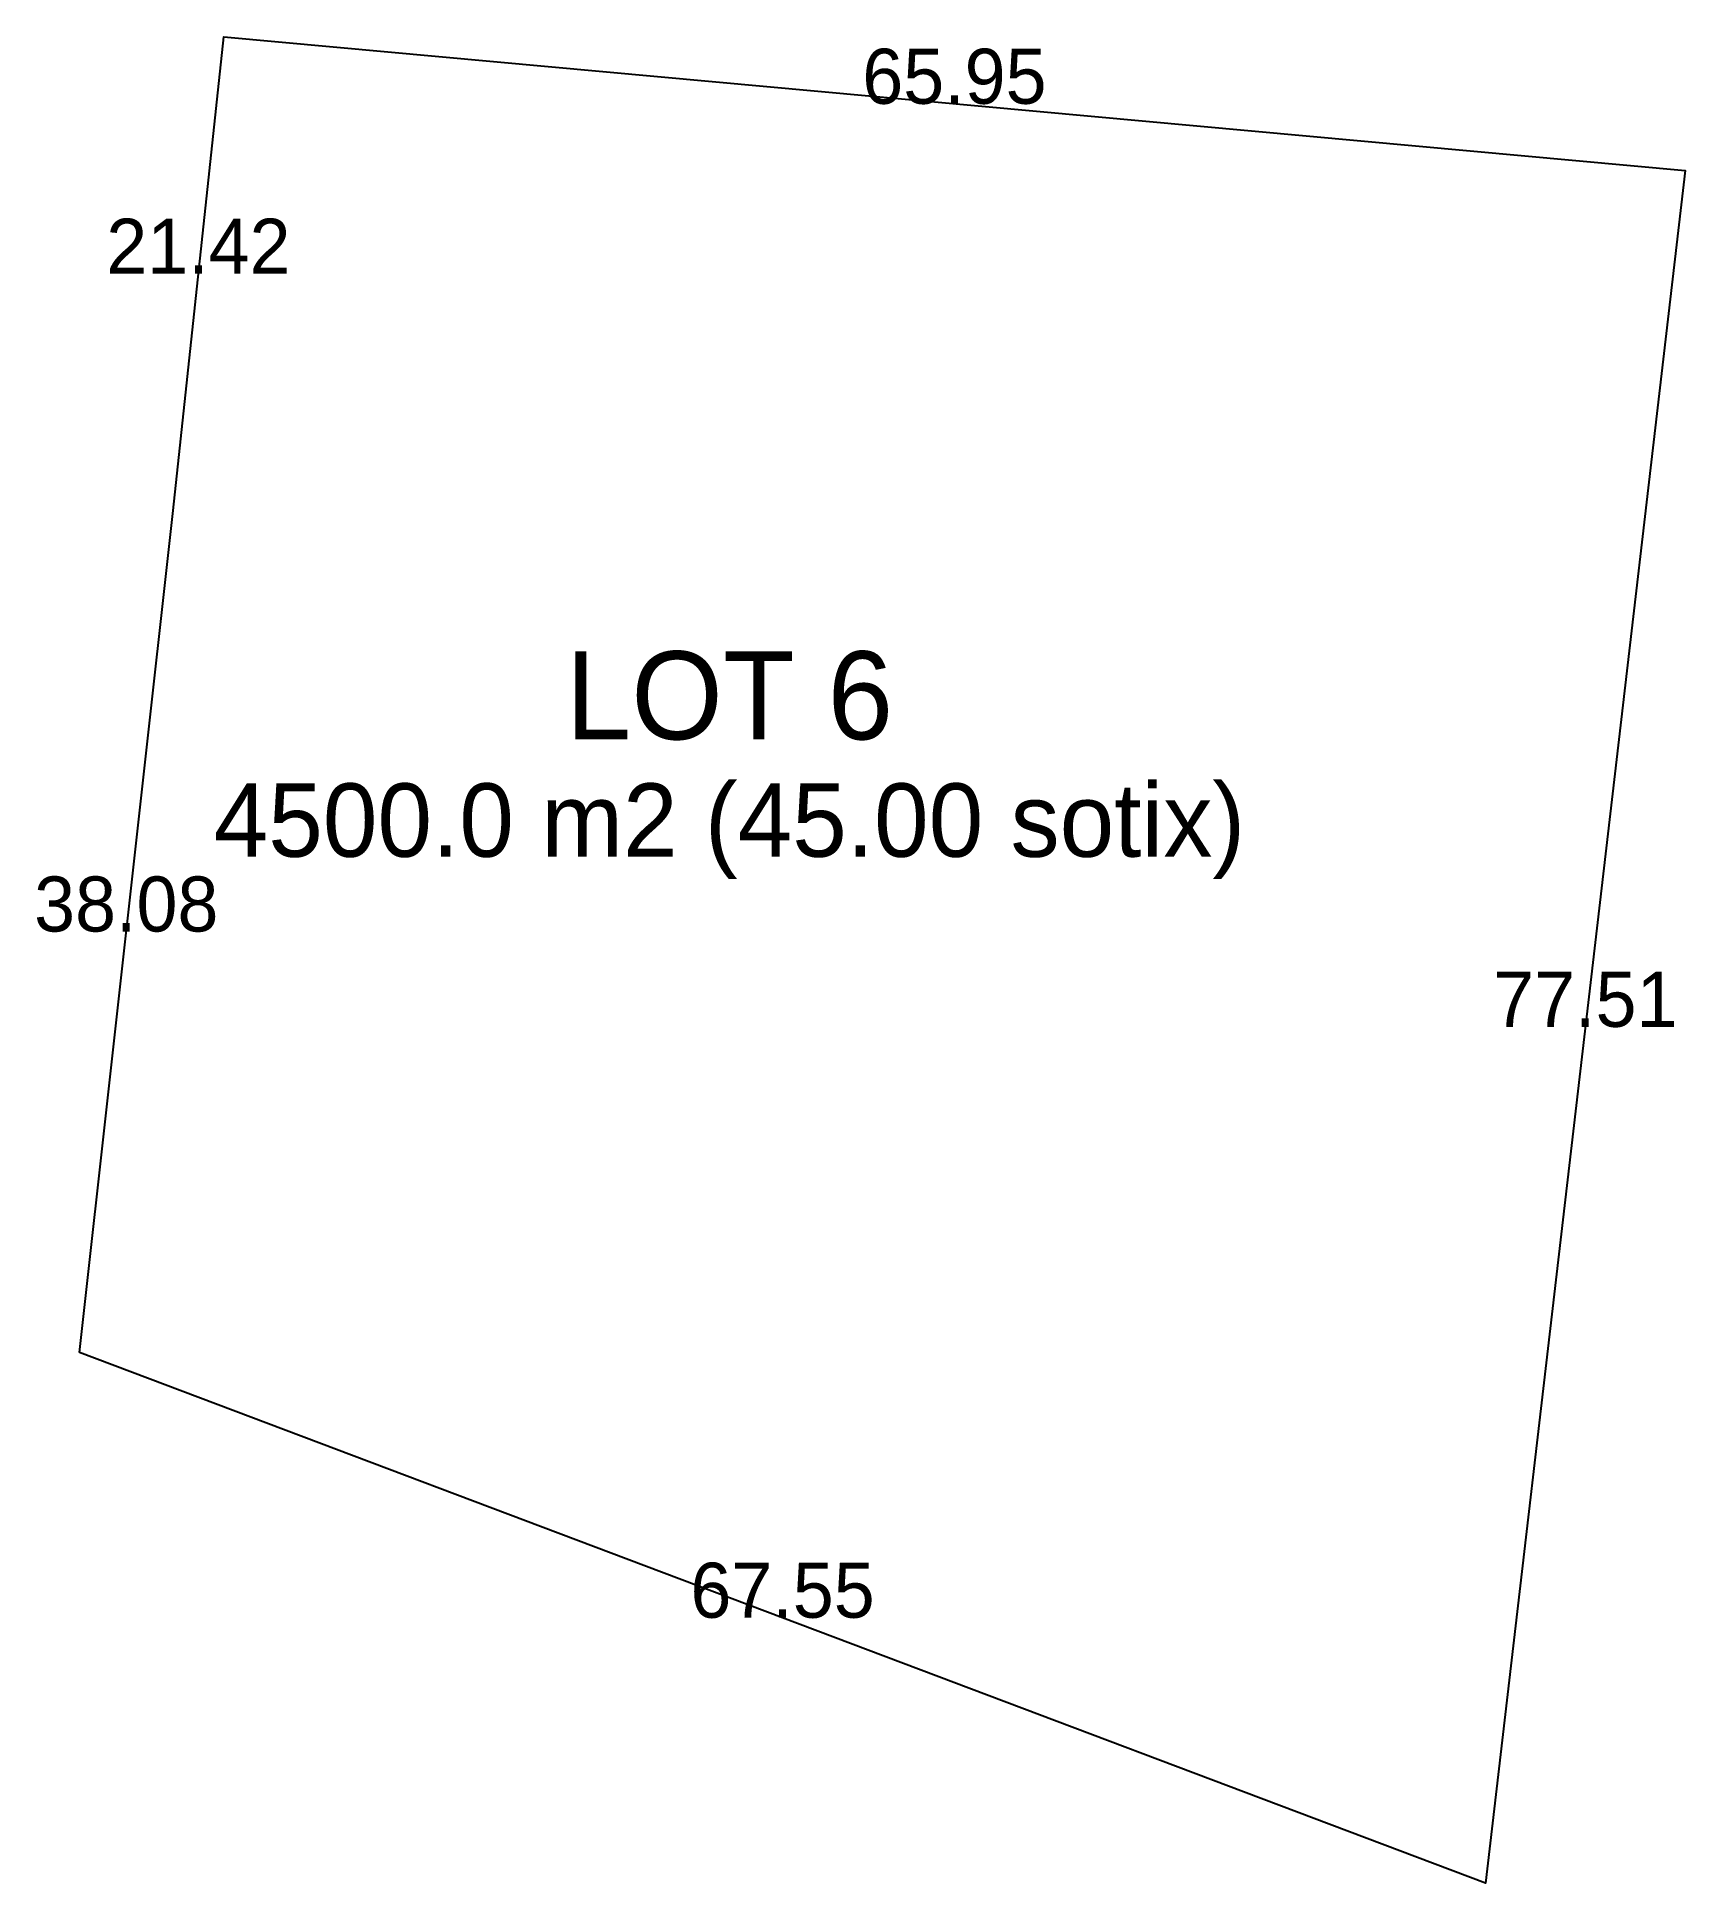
# Model space of a CAD drawing. Header units: metres. Extents: x -31.1 to 43, y -49.1 to 33.9.
import ezdxf
from ezdxf.enums import TextEntityAlignment as Align

# ---------------------------------------------------------------- set-up
doc = ezdxf.new("R2010")
doc.units = ezdxf.units.M

msp = doc.modelspace()

# ---------------------------------------------------------------- linework, layer by layer
at = {"layer": 'LOTS'}
msp.add_lwpolyline([(-29.2079, -25.2539), (-25.0062, 12.5941), (-22.7248, 33.8934), (42.9525, 27.8802), (33.9864, -49.1138)], close=True, dxfattribs=at)

# ---------------------------------------------------------------- texts
at = {"layer": 'DIMS'}
for s, p in [('65.95', (10.1139, 30.8868)), ('21.42', (-23.8655, 23.2437)), ('38.08', (-27.1071, -6.3299)), ('77.51', (38.4694, -10.6168)), ('67.55', (2.3893, -37.1838))]:
    msp.add_text(s, height=2.475, dxfattribs=at).set_placement(p, align=Align.CENTER)
at = {"layer": 'LABELS'}
for s, height, p in [('LOT 6', 3.96, (0, 2.3097)), ('4500.0 m2 (45.00 sotix)', 3.3, (0, -2.9697))]:
    msp.add_text(s, height=height, dxfattribs=at).set_placement(p, align=Align.CENTER)

doc.saveas('drawing.dxf')
